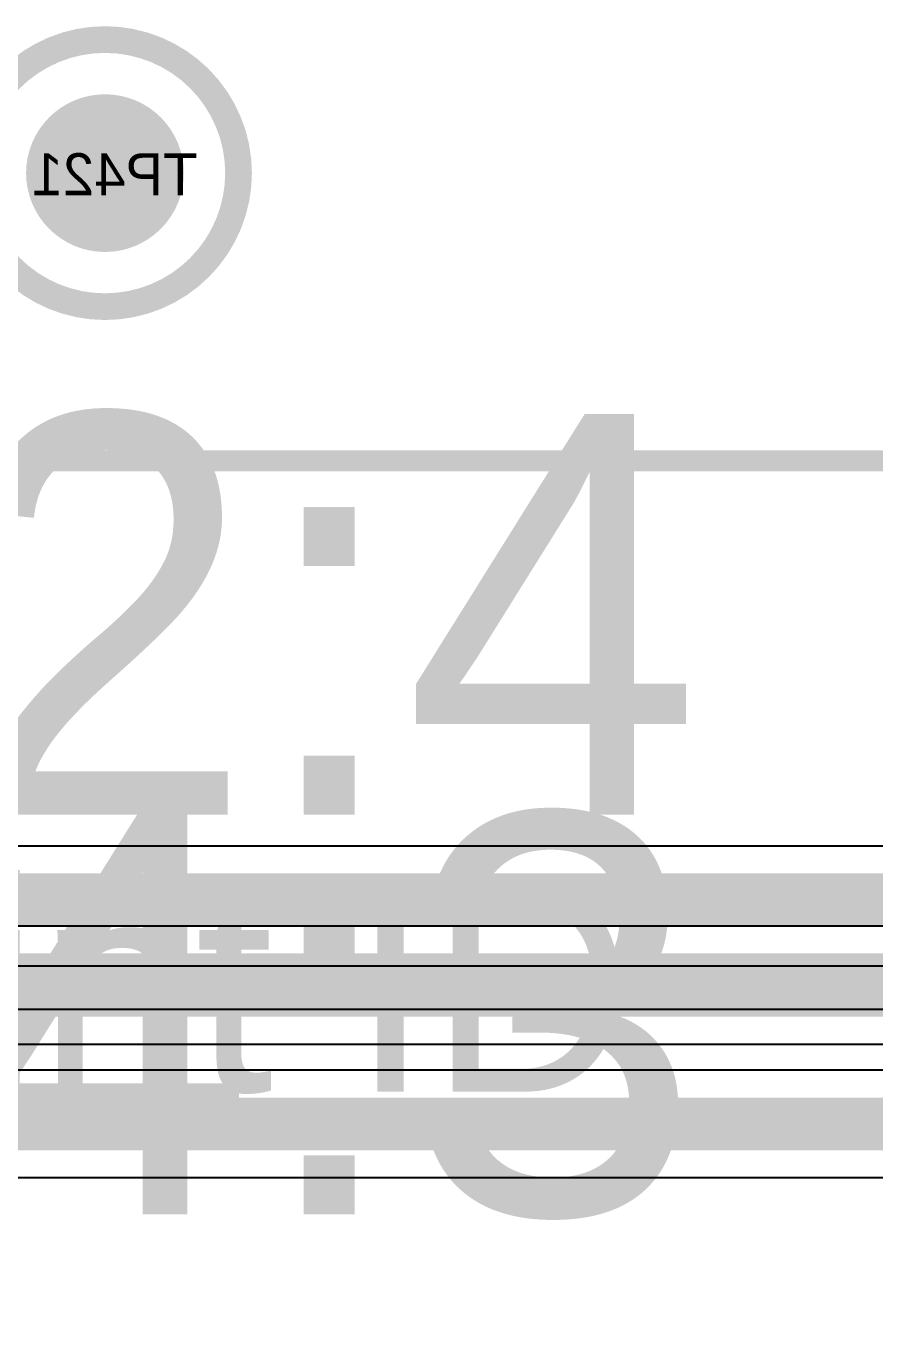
# Model space of a CAD drawing. Header units: millimetres. Extents: x 5 to 399, y 5 to 287.
# Drawn here: x 184.35 to 192.42, y 144.1 to 156.55 of the extents above; entities that cross this region are included whole.
import ezdxf

# ---------------------------------------------------------------- set-up
doc = ezdxf.new("R2010")
doc.units = ezdxf.units.MM
for name, color, linetype in [('BottomLayer', 5, 'Continuous'), ('BottomOverlay', 54, 'Continuous'), ('BottomPaste', 16, 'Continuous'), ('BottomSolder', 6, 'Continuous'), ('Mechanical4', 56, 'Continuous'), ('MidLayer1', 16, 'Continuous'), ('MidLayer2', 76, 'Continuous'), ('TopLayer', 1, 'Continuous'), ('TopOverlay', 2, 'Continuous')]:
    doc.layers.add(name, color=color, linetype=linetype)

# ---------------------------------------------------------------- blocks, each defined once
blk = doc.blocks.new('P____ID_278')
at = {"layer": 'TopOverlay', "const_width": 0.2}
blk.add_lwpolyline([(0, 0.033), (32, 0.033)], dxfattribs=at)
at = {"layer": 'TopOverlay'}
blk.add_text('Print ID', height=2, dxfattribs=at).set_placement((12, -5.967))
blk = doc.blocks.new('TP1_5MM_B_299')
at = {"layer": 'BottomLayer', "const_width": 0.75}
blk.add_lwpolyline([(-0.375, 0, 1), (0.375, 0, 1)], format="xyb", close=True, dxfattribs=at)
at = {"layer": 'BottomOverlay'}
for points, const_width in [([(1.27, 0, 1), (-1.27, 0, 1)], 0.254), ([(-1.333, 0, 1), (-1.206, 0, 1)], 0.127), ([(1.206, 0, 1), (1.333, 0, 1)], 0.127)]:
    blk.add_lwpolyline(points, format="xyb", close=True, dxfattribs=dict(at, const_width=const_width))
at = {"layer": 'BottomPaste', "const_width": 0.75}
blk.add_lwpolyline([(-0.375, 0, 1), (0.375, 0, 1)], format="xyb", close=True, dxfattribs=at)
at = {"layer": 'BottomSolder', "const_width": 0.75}
blk.add_lwpolyline([(-0.375, 0, 1), (0.375, 0, 1)], format="xyb", close=True, dxfattribs=at)

msp = doc.modelspace()

# ---------------------------------------------------------------- linework, layer by layer
at = {"layer": 'BottomLayer'}
for p, q in [((202.67, 147.609), (163.294, 147.609)), ((162.879, 147.201), (202.67, 147.201))]:
    msp.add_line(p, q, dxfattribs=at)
at = {"layer": 'MidLayer1'}
for p, q in [((198.384, 148.752), (172.103, 148.752)), ((171.895, 147.201), (198.705, 147.201)), ((197.724, 146.619), (171.015, 146.619)), ((171.226, 145.599), (197.513, 145.599))]:
    msp.add_line(p, q, dxfattribs=at)
at = {"layer": 'MidLayer1', "const_width": 0.5}
for points in [[(171.892, 148.243), (198.384, 148.243)], [(171.015, 146.109), (197.724, 146.109)]]:
    msp.add_lwpolyline(points, dxfattribs=at)
at = {"layer": 'MidLayer2'}
for p, q in [((198.338, 147.991), (171.12, 147.991)), ((171.12, 146.869), (198.106, 146.869))]:
    msp.add_line(p, q, dxfattribs=at)
at = {"layer": 'MidLayer2', "const_width": 0.6}
msp.add_lwpolyline([(170.521, 147.43), (198.338, 147.43)], dxfattribs=at)
at = {"layer": 'TopLayer'}
for p, q in [((201.8, 147.608), (167.689, 147.608)), ((167.689, 147.2), (201.8, 147.2))]:
    msp.add_line(p, q, dxfattribs=at)

# ---------------------------------------------------------------- block references
for name, p, rotation in [('TP1_5MM_B_299', (185.1, 155.151), 180), ('P____ID_278', (169.2, 152.383), 360)]:
    msp.add_blockref(name, p, dxfattribs=dict(rotation=rotation))

# ---------------------------------------------------------------- texts
at = {"layer": 'BottomOverlay', "text_generation_flag": 2}
msp.add_text('TP421', height=0.4, dxfattribs=at).set_placement((185.979, 154.94))
at = {"layer": 'Mechanical4'}
for s, p in [('2:4 (0.1mil)', (183.69, 149.05)), ('4:3 (1um)', (183.69, 145.25))]:
    msp.add_text(s, height=3.81, dxfattribs=at).set_placement(p)

doc.saveas('drawing.dxf')
